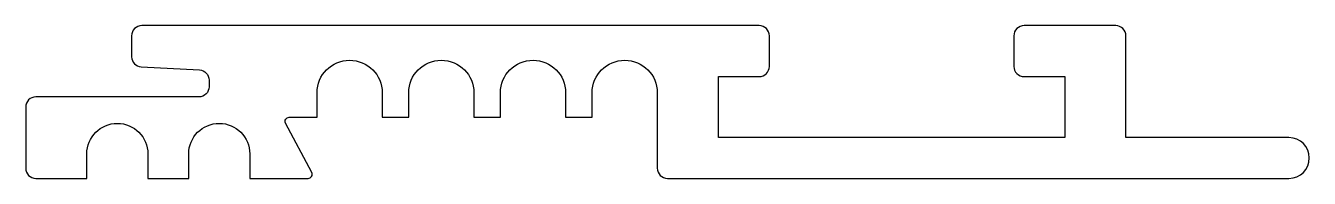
# Model space of a CAD drawing. Extents: x 215.7 to 278.7, y 260.6 to 268.1.
import ezdxf

# ---------------------------------------------------------------- set-up
doc = ezdxf.new("R2010")
doc.units = 0
doc.layers.add('ANA', color=220, linetype='CONTINUOUS')

msp = doc.modelspace()

# ---------------------------------------------------------------- linework, layer by layer
at = {"layer": 'ANA'}
msp.add_lwpolyline([(221.684, 261.829), (221.684, 260.629), (223.684, 260.629), (223.684, 261.829, -1), (226.684, 261.829), (226.684, 260.629), (229.546, 260.629, 0.565705), (229.722, 260.922), (228.44, 263.335, -0.565705), (228.617, 263.629), (229.984, 263.629), (229.984, 264.829, -1), (233.184, 264.829), (233.184, 263.629), (234.484, 263.629), (234.484, 264.829, -1), (237.684, 264.829), (237.684, 263.629), (238.984, 263.629), (238.984, 264.829, -1), (242.184, 264.829), (242.184, 263.629), (243.484, 263.629), (243.484, 264.829, -1), (246.684, 264.829), (246.684, 261.129, 0.414214), (247.184, 260.629), (277.684, 260.629, 1), (277.684, 262.629), (269.684, 262.629), (269.684, 267.629, 0.414214), (269.184, 268.129), (264.684, 268.129, 0.414214), (264.184, 267.629), (264.184, 266.129, 0.414214), (264.684, 265.629), (266.684, 265.629), (266.684, 262.629), (249.684, 262.629), (249.684, 265.629), (251.684, 265.629, 0.414214), (252.184, 266.129), (252.184, 267.629, 0.414214), (251.684, 268.129), (221.384, 268.129, 0.414214), (220.884, 267.629), (220.884, 266.603, 0.398895), (221.358, 266.104), (224.211, 265.954, -0.398895), (224.684, 265.454), (224.684, 265.129, -0.414214), (224.184, 264.629), (216.184, 264.629, 0.414214), (215.684, 264.129), (215.684, 261.129, 0.414214), (216.184, 260.629), (218.684, 260.629), (218.684, 261.829, -1)], format="xyb", close=True, dxfattribs=at)

doc.saveas('drawing.dxf')
